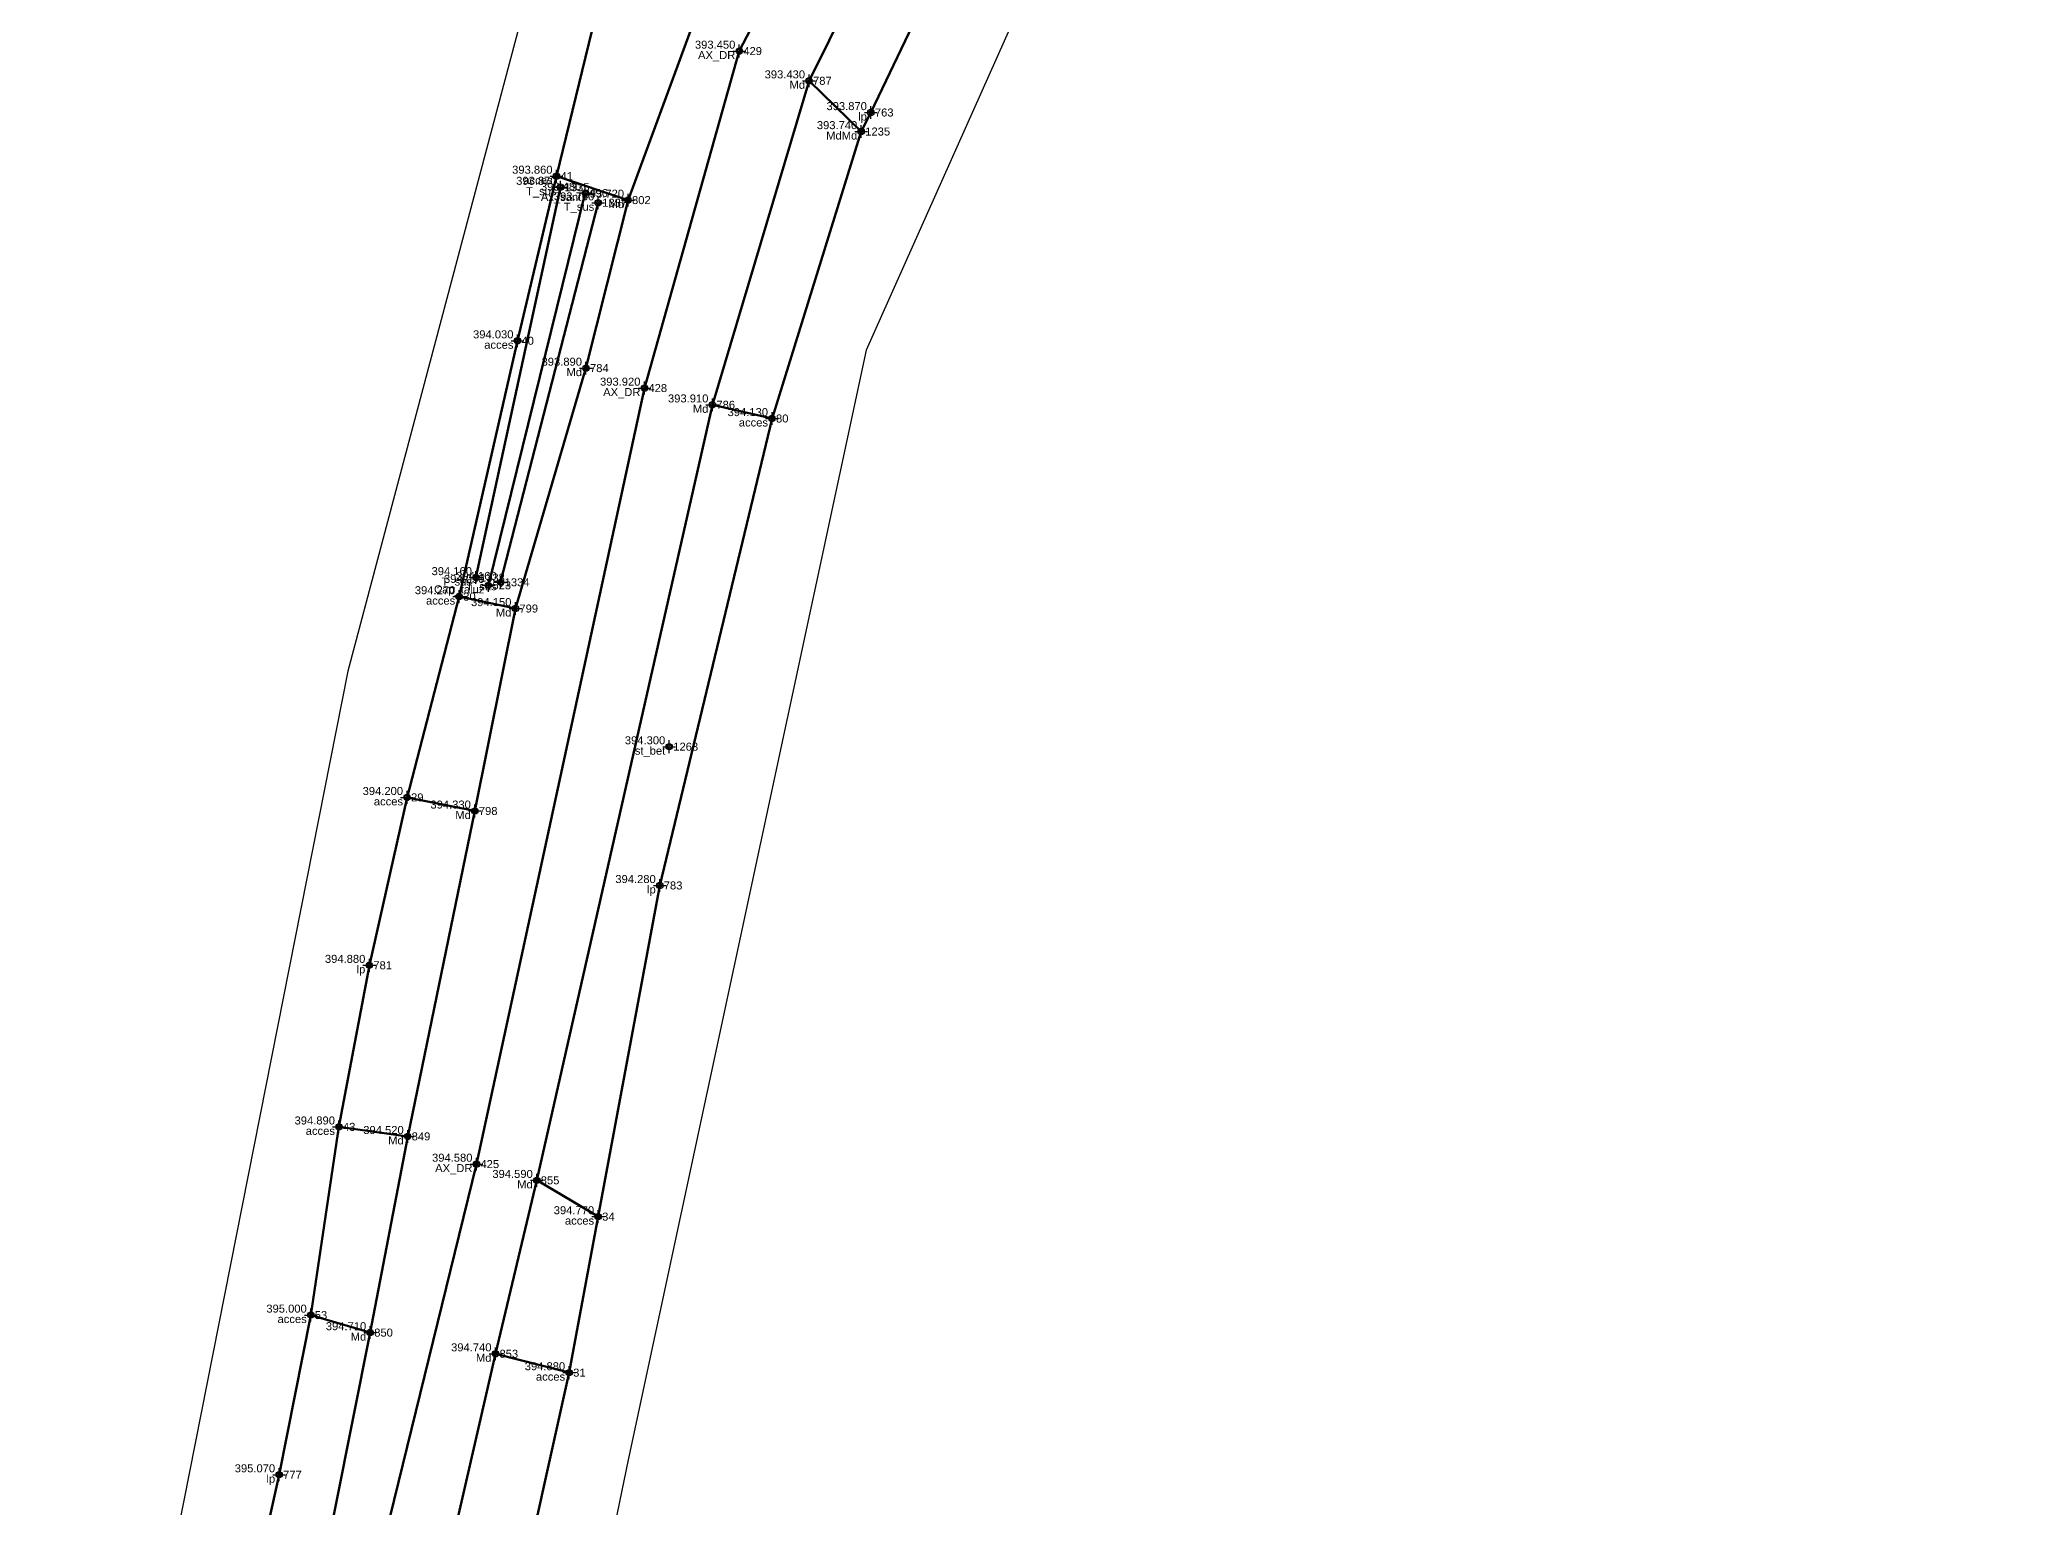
# Model space of a CAD drawing. Extents: x 396921 to 401273, y 555385 to 556691.
# Drawn here: x 400964.6 to 401026.6, y 555645.9 to 555691.7 of the extents above; entities that cross this region are included whole.
import ezdxf
from ezdxf.enums import TextEntityAlignment as Align

# ---------------------------------------------------------------- set-up
doc = ezdxf.new("R2010")
doc.units = 0
doc.header["$PDMODE"] = 34
doc.header["$PDSIZE"] = 0.2
for name, color, linetype in [('Boundary', 30, 'Continuous'), ('TOPO_CERC', 1, 'Continuous'), ('TOPO_CODE', 7, 'Continuous'), ('TOPO_ELEVATION', 7, 'Continuous'), ('TOPO_POINT_ID', 7, 'Continuous'), ('TOPO_POINTS', 7, 'Continuous'), ('TOPO_SYMBOL', 1, 'Continuous')]:
    doc.layers.add(name, color=color, linetype=linetype)
doc.layers.add('RO-LINES-LIN', color=7, linetype='Continuous', lineweight=25)
doc.styles.get("Standard").update_dxf_attribs({"font": 'arial.ttf'})

# ---------------------------------------------------------------- blocks, each defined once
blk = doc.blocks.new('PUNCTOPO')
at = {"layer": 'TOPO_CERC'}
blk.add_circle((0, 0), 0.25, dxfattribs=at)
at = {"layer": 'TOPO_SYMBOL'}
blk.add_point((0, 0), dxfattribs=at)

msp = doc.modelspace()

# ---------------------------------------------------------------- linework, layer by layer
at = {"layer": 'Boundary'}
for points in [[(400914.139, 555918.105), (400906.84, 555905.254), (400912.723, 555893.057), (400924.923, 555886.414), (400948.808, 555861.635), (400966.696, 555839.61), (400988.509, 555807.328), (400999.853, 555778.651), (401007.816, 555755.408), (401009.294, 555747.397), (400987.444, 555710.636), (400981.654, 555699.793), (400974.272, 555671.989), (400967.31, 555636.754), (400954.879, 555594.443), (400950.6, 555586.957), (400923.284, 555564.028), (400916.223, 555556.649), (400872.547, 555519.805), (400845.339, 555491.107), (400810.831, 555455.028), (400778.653, 555432.442), (400779.421, 555422.723), (400782.27, 555419.966)], [(400936.803, 555916.417), (400940.45, 555896.857), (400955.15, 555874.748), (400979.121, 555842.955), (400995.147, 555822.749), (401005.034, 555798.429), (401024.171, 555756.761), (401026.643, 555745.707), (401022.477, 555737.719), (401016.363, 555733.167), (401001.264, 555706.205), (400990.466, 555682.016), (400983.029, 555647.346), (400975.315, 555609.942)]]:
    msp.add_lwpolyline(points, dxfattribs=at)
at = {"layer": 'RO-LINES-LIN', "lineweight": 100}
for points in [[(400926.358, 555917.661, 389.16), (400924.894, 555909.885, 389.28), (400938.756, 555885.63, 389.47), (400957.891, 555860.655, 389.89), (400979.166, 555833.418, 390.33), (400989.095, 555819.7, 390.55), (400993.406, 555811.068, 390.67), (401008.031, 555776.415, 391.31), (401016.456, 555748.76, 391.64), (401014.058, 555742.784, 391.83), (401000.415, 555718.017, 392.52), (400986.501, 555691.36, 393.45), (400983.537, 555680.832, 393.92), (400978.289, 555656.588, 394.58), (400966.796, 555609.71, 395.51)], [(401009.104, 555769.218, 391.43), (401013.91, 555747.784, 391.75), (401012.577, 555743.837, 391.77), (401010.465, 555738.38, 391.88), (400999.071, 555718.832, 392.5), (400996.079, 555713.628, 392.67), (400984.974, 555691.995, 393.49), (400983.024, 555686.704, 393.72), (400981.711, 555681.455, 393.89), (400979.506, 555673.945, 394.15), (400978.239, 555667.62, 394.33), (400976.141, 555657.453, 394.52), (400974.971, 555651.324, 394.71), (400972.799, 555640.454, 395.01)], [(400972.426, 555594.351, 394.72), (400969.185, 555595.575, 394.95), (400968.063, 555597.297, 395.1), (400967.547, 555601.218, 395.33), (400967.702, 555602.313, 395.36), (400968.928, 555608.878, 395.46), (400974.661, 555632.748, 395.15), (400975.517, 555636.022, 395.06), (400978.884, 555650.663, 394.74), (400980.173, 555656.081, 394.59), (400985.66, 555680.308, 393.91), (400988.679, 555690.431, 393.43), (401001.802, 555716.899, 392.47), (401004.694, 555721.261, 392.33), (401015.435, 555741.265, 391.85), (401018.794, 555745.805, 391.64), (401023.009, 555745.64, 391.26)], [(400990.31, 555688.846, 393.74), (400990.611, 555689.44, 393.87), (401003.208, 555715.757, 392.6)], [(400984.974, 555691.995, 393.49), (400981.994, 555692.408, 393.79), (400980.791, 555687.453, 393.86), (400983.024, 555686.704, 393.72)], [(400987.522, 555679.881, 394.13), (400985.66, 555680.308, 393.91), (400988.679, 555690.431, 393.43), (400990.31, 555688.846, 393.74), (400987.522, 555679.881, 394.13)], [(400977.751, 555674.317, 394.27), (400979.57, 555682.31, 394.03), (400980.791, 555687.453, 393.86)], [(400980.917, 555687.107, 393.87), (400978.274, 555674.912, 394.16)], [(400978.662, 555674.67, 394.05), (400981.689, 555686.926, 393.48)], [(400979.045, 555674.764, 394.16), (400982.094, 555686.621, 393.76), (400982.094, 555686.621, 393.76)], [(400982.091, 555654.947, 394.77), (400984.015, 555665.293, 394.28), (400987.522, 555679.881, 394.13)], [(400978.239, 555667.62, 394.33), (400976.121, 555668.044, 394.2), (400977.751, 555674.317, 394.27), (400979.506, 555673.945, 394.15), (400978.239, 555667.62, 394.33)], [(400973.994, 555657.751, 394.89), (400974.943, 555662.799, 394.88), (400976.121, 555668.044, 394.2)], [(400974.971, 555651.324, 394.71), (400973.113, 555651.873, 395), (400973.994, 555657.751, 394.89), (400976.141, 555657.453, 394.52), (400974.971, 555651.324, 394.71)], [(400981.185, 555650.073, 394.88), (400978.884, 555650.663, 394.74), (400980.173, 555656.081, 394.59), (400982.091, 555654.947, 394.77), (400981.185, 555650.073, 394.88)], [(400970.764, 555640.751, 395.24), (400972.125, 555646.884, 395.07), (400973.113, 555651.873, 395)], [(400977.724, 555635.521, 395.06), (400979.472, 555642.342, 394.94), (400981.185, 555650.073, 394.88)]]:
    msp.add_polyline3d(points, dxfattribs=at)

# ---------------------------------------------------------------- block references
at = {"layer": 'TOPO_POINTS'}
ref = msp.add_blockref('PUNCTOPO', (400986.501, 555691.36, 393.45), dxfattribs=dict(at, xscale=0.25, yscale=0.25, zscale=0.25))
ref.add_attrib('POINT', '429', dxfattribs={"layer": 'TOPO_POINT_ID', "height": 0.25}).set_placement((400986.626, 555691.36, 393.45), align=Align.MIDDLE_LEFT)
ref.add_attrib('ELEVATION', '393.450', dxfattribs={"layer": 'TOPO_ELEVATION', "height": 0.25}).set_placement((400986.376, 555691.36, 393.45), align=Align.BOTTOM_RIGHT)
ref.add_attrib('CODE', 'AX_DR', dxfattribs={"layer": 'TOPO_CODE', "height": 0.25}).set_placement((400986.376, 555691.36, 393.45), align=Align.TOP_RIGHT)
ref = msp.add_blockref('PUNCTOPO', (400988.679, 555690.431, 393.43), dxfattribs=dict(at, xscale=0.25, yscale=0.25, zscale=0.25))
ref.add_attrib('POINT', '787', dxfattribs={"layer": 'TOPO_POINT_ID', "height": 0.25}).set_placement((400988.804, 555690.431, 393.43), align=Align.MIDDLE_LEFT)
ref.add_attrib('ELEVATION', '393.430', dxfattribs={"layer": 'TOPO_ELEVATION', "height": 0.25}).set_placement((400988.554, 555690.431, 393.43), align=Align.BOTTOM_RIGHT)
ref.add_attrib('CODE', 'Md', dxfattribs={"layer": 'TOPO_CODE', "height": 0.25}).set_placement((400988.554, 555690.431, 393.43), align=Align.TOP_RIGHT)
ref = msp.add_blockref('PUNCTOPO', (400990.611, 555689.44, 393.87), dxfattribs=dict(at, xscale=0.25, yscale=0.25, zscale=0.25))
ref.add_attrib('POINT', '763', dxfattribs={"layer": 'TOPO_POINT_ID', "height": 0.25}).set_placement((400990.736, 555689.44, 393.87), align=Align.MIDDLE_LEFT)
ref.add_attrib('ELEVATION', '393.870', dxfattribs={"layer": 'TOPO_ELEVATION', "height": 0.25}).set_placement((400990.486, 555689.44, 393.87), align=Align.BOTTOM_RIGHT)
ref.add_attrib('CODE', 'lp', dxfattribs={"layer": 'TOPO_CODE', "height": 0.25}).set_placement((400990.486, 555689.44, 393.87), align=Align.TOP_RIGHT)
ref = msp.add_blockref('PUNCTOPO', (400990.31, 555688.846, 393.74), dxfattribs=dict(at, xscale=0.25, yscale=0.25, zscale=0.25))
ref.add_attrib('POINT', '1235', dxfattribs={"layer": 'TOPO_POINT_ID', "height": 0.25}).set_placement((400990.435, 555688.846, 393.74), align=Align.MIDDLE_LEFT)
ref.add_attrib('ELEVATION', '393.740', dxfattribs={"layer": 'TOPO_ELEVATION', "height": 0.25}).set_placement((400990.185, 555688.846, 393.74), align=Align.BOTTOM_RIGHT)
ref.add_attrib('CODE', 'MdMd', dxfattribs={"layer": 'TOPO_CODE', "height": 0.25}).set_placement((400990.185, 555688.846, 393.74), align=Align.TOP_RIGHT)
ref = msp.add_blockref('PUNCTOPO', (400980.791, 555687.453, 393.86), dxfattribs=dict(at, xscale=0.25, yscale=0.25, zscale=0.25))
ref.add_attrib('POINT', '41', dxfattribs={"layer": 'TOPO_POINT_ID', "height": 0.25}).set_placement((400980.916, 555687.453, 393.86), align=Align.MIDDLE_LEFT)
ref.add_attrib('ELEVATION', '393.860', dxfattribs={"layer": 'TOPO_ELEVATION', "height": 0.25}).set_placement((400980.666, 555687.453, 393.86), align=Align.BOTTOM_RIGHT)
ref.add_attrib('CODE', 'acces', dxfattribs={"layer": 'TOPO_CODE', "height": 0.25}).set_placement((400980.666, 555687.453, 393.86), align=Align.TOP_RIGHT)
ref = msp.add_blockref('PUNCTOPO', (400980.917, 555687.107, 393.87), dxfattribs=dict(at, xscale=0.25, yscale=0.25, zscale=0.25))
ref.add_attrib('POINT', '1335', dxfattribs={"layer": 'TOPO_POINT_ID', "height": 0.25}).set_placement((400981.042, 555687.107, 393.87), align=Align.MIDDLE_LEFT)
ref.add_attrib('ELEVATION', '393.870', dxfattribs={"layer": 'TOPO_ELEVATION', "height": 0.25}).set_placement((400980.792, 555687.107, 393.87), align=Align.BOTTOM_RIGHT)
ref.add_attrib('CODE', 'T_sus', dxfattribs={"layer": 'TOPO_CODE', "height": 0.25}).set_placement((400980.792, 555687.107, 393.87), align=Align.TOP_RIGHT)
ref = msp.add_blockref('PUNCTOPO', (400981.689, 555686.926, 393.48), dxfattribs=dict(at, xscale=0.25, yscale=0.25, zscale=0.25))
ref.add_attrib('POINT', '496', dxfattribs={"layer": 'TOPO_POINT_ID', "height": 0.25}).set_placement((400981.814, 555686.926, 393.48), align=Align.MIDDLE_LEFT)
ref.add_attrib('ELEVATION', '393.480', dxfattribs={"layer": 'TOPO_ELEVATION', "height": 0.25}).set_placement((400981.564, 555686.926, 393.48), align=Align.BOTTOM_RIGHT)
ref.add_attrib('CODE', 'Ax_sant', dxfattribs={"layer": 'TOPO_CODE', "height": 0.25}).set_placement((400981.564, 555686.926, 393.48), align=Align.TOP_RIGHT)
ref = msp.add_blockref('PUNCTOPO', (400982.094, 555686.621, 393.76), dxfattribs=dict(at, xscale=0.25, yscale=0.25, zscale=0.25))
ref.add_attrib('POINT', '1337', dxfattribs={"layer": 'TOPO_POINT_ID', "height": 0.25}).set_placement((400982.219, 555686.621, 393.76), align=Align.MIDDLE_LEFT)
ref.add_attrib('ELEVATION', '393.760', dxfattribs={"layer": 'TOPO_ELEVATION', "height": 0.25}).set_placement((400981.969, 555686.621, 393.76), align=Align.BOTTOM_RIGHT)
ref.add_attrib('CODE', 'T_sus', dxfattribs={"layer": 'TOPO_CODE', "height": 0.25}).set_placement((400981.969, 555686.621, 393.76), align=Align.TOP_RIGHT)
ref = msp.add_blockref('PUNCTOPO', (400983.024, 555686.704, 393.72), dxfattribs=dict(at, xscale=0.25, yscale=0.25, zscale=0.25))
ref.add_attrib('POINT', '802', dxfattribs={"layer": 'TOPO_POINT_ID', "height": 0.25}).set_placement((400983.149, 555686.704, 393.72), align=Align.MIDDLE_LEFT)
ref.add_attrib('ELEVATION', '393.720', dxfattribs={"layer": 'TOPO_ELEVATION', "height": 0.25}).set_placement((400982.899, 555686.704, 393.72), align=Align.BOTTOM_RIGHT)
ref.add_attrib('CODE', 'Md', dxfattribs={"layer": 'TOPO_CODE', "height": 0.25}).set_placement((400982.899, 555686.704, 393.72), align=Align.TOP_RIGHT)
ref = msp.add_blockref('PUNCTOPO', (400979.57, 555682.31, 394.03), dxfattribs=dict(at, xscale=0.25, yscale=0.25, zscale=0.25))
ref.add_attrib('POINT', '40', dxfattribs={"layer": 'TOPO_POINT_ID', "height": 0.25}).set_placement((400979.695, 555682.31, 394.03), align=Align.MIDDLE_LEFT)
ref.add_attrib('ELEVATION', '394.030', dxfattribs={"layer": 'TOPO_ELEVATION', "height": 0.25}).set_placement((400979.445, 555682.31, 394.03), align=Align.BOTTOM_RIGHT)
ref.add_attrib('CODE', 'acces', dxfattribs={"layer": 'TOPO_CODE', "height": 0.25}).set_placement((400979.445, 555682.31, 394.03), align=Align.TOP_RIGHT)
ref = msp.add_blockref('PUNCTOPO', (400981.711, 555681.455, 393.89), dxfattribs=dict(at, xscale=0.25, yscale=0.25, zscale=0.25))
ref.add_attrib('POINT', '784', dxfattribs={"layer": 'TOPO_POINT_ID', "height": 0.25}).set_placement((400981.836, 555681.455, 393.89), align=Align.MIDDLE_LEFT)
ref.add_attrib('ELEVATION', '393.890', dxfattribs={"layer": 'TOPO_ELEVATION', "height": 0.25}).set_placement((400981.586, 555681.455, 393.89), align=Align.BOTTOM_RIGHT)
ref.add_attrib('CODE', 'Md', dxfattribs={"layer": 'TOPO_CODE', "height": 0.25}).set_placement((400981.586, 555681.455, 393.89), align=Align.TOP_RIGHT)
ref = msp.add_blockref('PUNCTOPO', (400983.537, 555680.832, 393.92), dxfattribs=dict(at, xscale=0.25, yscale=0.25, zscale=0.25))
ref.add_attrib('POINT', '428', dxfattribs={"layer": 'TOPO_POINT_ID', "height": 0.25}).set_placement((400983.662, 555680.832, 393.92), align=Align.MIDDLE_LEFT)
ref.add_attrib('ELEVATION', '393.920', dxfattribs={"layer": 'TOPO_ELEVATION', "height": 0.25}).set_placement((400983.412, 555680.832, 393.92), align=Align.BOTTOM_RIGHT)
ref.add_attrib('CODE', 'AX_DR', dxfattribs={"layer": 'TOPO_CODE', "height": 0.25}).set_placement((400983.412, 555680.832, 393.92), align=Align.TOP_RIGHT)
ref = msp.add_blockref('PUNCTOPO', (400985.66, 555680.308, 393.91), dxfattribs=dict(at, xscale=0.25, yscale=0.25, zscale=0.25))
ref.add_attrib('POINT', '786', dxfattribs={"layer": 'TOPO_POINT_ID', "height": 0.25}).set_placement((400985.785, 555680.308, 393.91), align=Align.MIDDLE_LEFT)
ref.add_attrib('ELEVATION', '393.910', dxfattribs={"layer": 'TOPO_ELEVATION', "height": 0.25}).set_placement((400985.535, 555680.308, 393.91), align=Align.BOTTOM_RIGHT)
ref.add_attrib('CODE', 'Md', dxfattribs={"layer": 'TOPO_CODE', "height": 0.25}).set_placement((400985.535, 555680.308, 393.91), align=Align.TOP_RIGHT)
ref = msp.add_blockref('PUNCTOPO', (400987.522, 555679.881, 394.13), dxfattribs=dict(at, xscale=0.25, yscale=0.25, zscale=0.25))
ref.add_attrib('POINT', '80', dxfattribs={"layer": 'TOPO_POINT_ID', "height": 0.25}).set_placement((400987.647, 555679.881, 394.13), align=Align.MIDDLE_LEFT)
ref.add_attrib('ELEVATION', '394.130', dxfattribs={"layer": 'TOPO_ELEVATION', "height": 0.25}).set_placement((400987.397, 555679.881, 394.13), align=Align.BOTTOM_RIGHT)
ref.add_attrib('CODE', 'acces', dxfattribs={"layer": 'TOPO_CODE', "height": 0.25}).set_placement((400987.397, 555679.881, 394.13), align=Align.TOP_RIGHT)
ref = msp.add_blockref('PUNCTOPO', (400978.274, 555674.912, 394.16), dxfattribs=dict(at, xscale=0.25, yscale=0.25, zscale=0.25))
ref.add_attrib('POINT', '1333', dxfattribs={"layer": 'TOPO_POINT_ID', "height": 0.25}).set_placement((400978.399, 555674.912, 394.16), align=Align.MIDDLE_LEFT)
ref.add_attrib('ELEVATION', '394.160', dxfattribs={"layer": 'TOPO_ELEVATION', "height": 0.25}).set_placement((400978.149, 555674.912, 394.16), align=Align.BOTTOM_RIGHT)
ref.add_attrib('CODE', 'T_sus', dxfattribs={"layer": 'TOPO_CODE', "height": 0.25}).set_placement((400978.149, 555674.912, 394.16), align=Align.TOP_RIGHT)
ref = msp.add_blockref('PUNCTOPO', (400978.662, 555674.67, 394.05), dxfattribs=dict(at, xscale=0.25, yscale=0.25, zscale=0.25))
ref.add_attrib('POINT', '523', dxfattribs={"layer": 'TOPO_POINT_ID', "height": 0.25}).set_placement((400978.787, 555674.67, 394.05), align=Align.MIDDLE_LEFT)
ref.add_attrib('ELEVATION', '394.050', dxfattribs={"layer": 'TOPO_ELEVATION', "height": 0.25}).set_placement((400978.537, 555674.67, 394.05), align=Align.BOTTOM_RIGHT)
ref.add_attrib('CODE', 'Cap_taluz', dxfattribs={"layer": 'TOPO_CODE', "height": 0.25}).set_placement((400978.537, 555674.67, 394.05), align=Align.TOP_RIGHT)
ref = msp.add_blockref('PUNCTOPO', (400979.045, 555674.764, 394.16), dxfattribs=dict(at, xscale=0.25, yscale=0.25, zscale=0.25))
ref.add_attrib('POINT', '1334', dxfattribs={"layer": 'TOPO_POINT_ID', "height": 0.25}).set_placement((400979.17, 555674.764, 394.16), align=Align.MIDDLE_LEFT)
ref.add_attrib('ELEVATION', '394.160', dxfattribs={"layer": 'TOPO_ELEVATION', "height": 0.25}).set_placement((400978.92, 555674.764, 394.16), align=Align.BOTTOM_RIGHT)
ref.add_attrib('CODE', 'T_sus', dxfattribs={"layer": 'TOPO_CODE', "height": 0.25}).set_placement((400978.92, 555674.764, 394.16), align=Align.TOP_RIGHT)
ref = msp.add_blockref('PUNCTOPO', (400977.751, 555674.317, 394.27), dxfattribs=dict(at, xscale=0.25, yscale=0.25, zscale=0.25))
ref.add_attrib('POINT', '30', dxfattribs={"layer": 'TOPO_POINT_ID', "height": 0.25}).set_placement((400977.876, 555674.317, 394.27), align=Align.MIDDLE_LEFT)
ref.add_attrib('ELEVATION', '394.270', dxfattribs={"layer": 'TOPO_ELEVATION', "height": 0.25}).set_placement((400977.626, 555674.317, 394.27), align=Align.BOTTOM_RIGHT)
ref.add_attrib('CODE', 'acces', dxfattribs={"layer": 'TOPO_CODE', "height": 0.25}).set_placement((400977.626, 555674.317, 394.27), align=Align.TOP_RIGHT)
ref = msp.add_blockref('PUNCTOPO', (400979.506, 555673.945, 394.15), dxfattribs=dict(at, xscale=0.25, yscale=0.25, zscale=0.25))
ref.add_attrib('POINT', '799', dxfattribs={"layer": 'TOPO_POINT_ID', "height": 0.25}).set_placement((400979.631, 555673.945, 394.15), align=Align.MIDDLE_LEFT)
ref.add_attrib('ELEVATION', '394.150', dxfattribs={"layer": 'TOPO_ELEVATION', "height": 0.25}).set_placement((400979.381, 555673.945, 394.15), align=Align.BOTTOM_RIGHT)
ref.add_attrib('CODE', 'Md', dxfattribs={"layer": 'TOPO_CODE', "height": 0.25}).set_placement((400979.381, 555673.945, 394.15), align=Align.TOP_RIGHT)
ref = msp.add_blockref('PUNCTOPO', (400984.312, 555669.628, 394.3), dxfattribs=dict(at, xscale=0.25, yscale=0.25, zscale=0.25))
ref.add_attrib('POINT', '1268', dxfattribs={"layer": 'TOPO_POINT_ID', "height": 0.25}).set_placement((400984.437, 555669.628, 394.3), align=Align.MIDDLE_LEFT)
ref.add_attrib('ELEVATION', '394.300', dxfattribs={"layer": 'TOPO_ELEVATION', "height": 0.25}).set_placement((400984.187, 555669.628, 394.3), align=Align.BOTTOM_RIGHT)
ref.add_attrib('CODE', 'st_bet', dxfattribs={"layer": 'TOPO_CODE', "height": 0.25}).set_placement((400984.187, 555669.628, 394.3), align=Align.TOP_RIGHT)
ref = msp.add_blockref('PUNCTOPO', (400976.121, 555668.044, 394.2), dxfattribs=dict(at, xscale=0.25, yscale=0.25, zscale=0.25))
ref.add_attrib('POINT', '29', dxfattribs={"layer": 'TOPO_POINT_ID', "height": 0.25}).set_placement((400976.246, 555668.044, 394.2), align=Align.MIDDLE_LEFT)
ref.add_attrib('ELEVATION', '394.200', dxfattribs={"layer": 'TOPO_ELEVATION', "height": 0.25}).set_placement((400975.996, 555668.044, 394.2), align=Align.BOTTOM_RIGHT)
ref.add_attrib('CODE', 'acces', dxfattribs={"layer": 'TOPO_CODE', "height": 0.25}).set_placement((400975.996, 555668.044, 394.2), align=Align.TOP_RIGHT)
ref = msp.add_blockref('PUNCTOPO', (400978.239, 555667.62, 394.33), dxfattribs=dict(at, xscale=0.25, yscale=0.25, zscale=0.25))
ref.add_attrib('POINT', '798', dxfattribs={"layer": 'TOPO_POINT_ID', "height": 0.25}).set_placement((400978.364, 555667.62, 394.33), align=Align.MIDDLE_LEFT)
ref.add_attrib('ELEVATION', '394.330', dxfattribs={"layer": 'TOPO_ELEVATION', "height": 0.25}).set_placement((400978.114, 555667.62, 394.33), align=Align.BOTTOM_RIGHT)
ref.add_attrib('CODE', 'Md', dxfattribs={"layer": 'TOPO_CODE', "height": 0.25}).set_placement((400978.114, 555667.62, 394.33), align=Align.TOP_RIGHT)
ref = msp.add_blockref('PUNCTOPO', (400984.015, 555665.293, 394.28), dxfattribs=dict(at, xscale=0.25, yscale=0.25, zscale=0.25))
ref.add_attrib('POINT', '783', dxfattribs={"layer": 'TOPO_POINT_ID', "height": 0.25}).set_placement((400984.14, 555665.293, 394.28), align=Align.MIDDLE_LEFT)
ref.add_attrib('ELEVATION', '394.280', dxfattribs={"layer": 'TOPO_ELEVATION', "height": 0.25}).set_placement((400983.89, 555665.293, 394.28), align=Align.BOTTOM_RIGHT)
ref.add_attrib('CODE', 'lp', dxfattribs={"layer": 'TOPO_CODE', "height": 0.25}).set_placement((400983.89, 555665.293, 394.28), align=Align.TOP_RIGHT)
ref = msp.add_blockref('PUNCTOPO', (400974.943, 555662.799, 394.88), dxfattribs=dict(at, xscale=0.25, yscale=0.25, zscale=0.25))
ref.add_attrib('POINT', '781', dxfattribs={"layer": 'TOPO_POINT_ID', "height": 0.25}).set_placement((400975.068, 555662.799, 394.88), align=Align.MIDDLE_LEFT)
ref.add_attrib('ELEVATION', '394.880', dxfattribs={"layer": 'TOPO_ELEVATION', "height": 0.25}).set_placement((400974.818, 555662.799, 394.88), align=Align.BOTTOM_RIGHT)
ref.add_attrib('CODE', 'lp', dxfattribs={"layer": 'TOPO_CODE', "height": 0.25}).set_placement((400974.818, 555662.799, 394.88), align=Align.TOP_RIGHT)
ref = msp.add_blockref('PUNCTOPO', (400973.994, 555657.751, 394.89), dxfattribs=dict(at, xscale=0.25, yscale=0.25, zscale=0.25))
ref.add_attrib('POINT', '43', dxfattribs={"layer": 'TOPO_POINT_ID', "height": 0.25}).set_placement((400974.119, 555657.751, 394.89), align=Align.MIDDLE_LEFT)
ref.add_attrib('ELEVATION', '394.890', dxfattribs={"layer": 'TOPO_ELEVATION', "height": 0.25}).set_placement((400973.869, 555657.751, 394.89), align=Align.BOTTOM_RIGHT)
ref.add_attrib('CODE', 'acces', dxfattribs={"layer": 'TOPO_CODE', "height": 0.25}).set_placement((400973.869, 555657.751, 394.89), align=Align.TOP_RIGHT)
ref = msp.add_blockref('PUNCTOPO', (400976.141, 555657.453, 394.52), dxfattribs=dict(at, xscale=0.25, yscale=0.25, zscale=0.25))
ref.add_attrib('POINT', '849', dxfattribs={"layer": 'TOPO_POINT_ID', "height": 0.25}).set_placement((400976.266, 555657.453, 394.52), align=Align.MIDDLE_LEFT)
ref.add_attrib('ELEVATION', '394.520', dxfattribs={"layer": 'TOPO_ELEVATION', "height": 0.25}).set_placement((400976.016, 555657.453, 394.52), align=Align.BOTTOM_RIGHT)
ref.add_attrib('CODE', 'Md', dxfattribs={"layer": 'TOPO_CODE', "height": 0.25}).set_placement((400976.016, 555657.453, 394.52), align=Align.TOP_RIGHT)
ref = msp.add_blockref('PUNCTOPO', (400978.289, 555656.588, 394.58), dxfattribs=dict(at, xscale=0.25, yscale=0.25, zscale=0.25))
ref.add_attrib('POINT', '425', dxfattribs={"layer": 'TOPO_POINT_ID', "height": 0.25}).set_placement((400978.414, 555656.588, 394.58), align=Align.MIDDLE_LEFT)
ref.add_attrib('ELEVATION', '394.580', dxfattribs={"layer": 'TOPO_ELEVATION', "height": 0.25}).set_placement((400978.164, 555656.588, 394.58), align=Align.BOTTOM_RIGHT)
ref.add_attrib('CODE', 'AX_DR', dxfattribs={"layer": 'TOPO_CODE', "height": 0.25}).set_placement((400978.164, 555656.588, 394.58), align=Align.TOP_RIGHT)
ref = msp.add_blockref('PUNCTOPO', (400980.173, 555656.081, 394.59), dxfattribs=dict(at, xscale=0.25, yscale=0.25, zscale=0.25))
ref.add_attrib('POINT', '855', dxfattribs={"layer": 'TOPO_POINT_ID', "height": 0.25}).set_placement((400980.298, 555656.081, 394.59), align=Align.MIDDLE_LEFT)
ref.add_attrib('ELEVATION', '394.590', dxfattribs={"layer": 'TOPO_ELEVATION', "height": 0.25}).set_placement((400980.048, 555656.081, 394.59), align=Align.BOTTOM_RIGHT)
ref.add_attrib('CODE', 'Md', dxfattribs={"layer": 'TOPO_CODE', "height": 0.25}).set_placement((400980.048, 555656.081, 394.59), align=Align.TOP_RIGHT)
ref = msp.add_blockref('PUNCTOPO', (400982.091, 555654.947, 394.77), dxfattribs=dict(at, xscale=0.25, yscale=0.25, zscale=0.25))
ref.add_attrib('POINT', '34', dxfattribs={"layer": 'TOPO_POINT_ID', "height": 0.25}).set_placement((400982.216, 555654.947, 394.77), align=Align.MIDDLE_LEFT)
ref.add_attrib('ELEVATION', '394.770', dxfattribs={"layer": 'TOPO_ELEVATION', "height": 0.25}).set_placement((400981.966, 555654.947, 394.77), align=Align.BOTTOM_RIGHT)
ref.add_attrib('CODE', 'acces', dxfattribs={"layer": 'TOPO_CODE', "height": 0.25}).set_placement((400981.966, 555654.947, 394.77), align=Align.TOP_RIGHT)
ref = msp.add_blockref('PUNCTOPO', (400973.113, 555651.873, 395), dxfattribs=dict(at, xscale=0.25, yscale=0.25, zscale=0.25))
ref.add_attrib('POINT', '53', dxfattribs={"layer": 'TOPO_POINT_ID', "height": 0.25}).set_placement((400973.238, 555651.873, 395), align=Align.MIDDLE_LEFT)
ref.add_attrib('ELEVATION', '395.000', dxfattribs={"layer": 'TOPO_ELEVATION', "height": 0.25}).set_placement((400972.988, 555651.873, 395), align=Align.BOTTOM_RIGHT)
ref.add_attrib('CODE', 'acces', dxfattribs={"layer": 'TOPO_CODE', "height": 0.25}).set_placement((400972.988, 555651.873, 395), align=Align.TOP_RIGHT)
ref = msp.add_blockref('PUNCTOPO', (400974.971, 555651.324, 394.71), dxfattribs=dict(at, xscale=0.25, yscale=0.25, zscale=0.25))
ref.add_attrib('POINT', '850', dxfattribs={"layer": 'TOPO_POINT_ID', "height": 0.25}).set_placement((400975.096, 555651.324, 394.71), align=Align.MIDDLE_LEFT)
ref.add_attrib('ELEVATION', '394.710', dxfattribs={"layer": 'TOPO_ELEVATION', "height": 0.25}).set_placement((400974.846, 555651.324, 394.71), align=Align.BOTTOM_RIGHT)
ref.add_attrib('CODE', 'Md', dxfattribs={"layer": 'TOPO_CODE', "height": 0.25}).set_placement((400974.846, 555651.324, 394.71), align=Align.TOP_RIGHT)
ref = msp.add_blockref('PUNCTOPO', (400978.884, 555650.663, 394.74), dxfattribs=dict(at, xscale=0.25, yscale=0.25, zscale=0.25))
ref.add_attrib('POINT', '853', dxfattribs={"layer": 'TOPO_POINT_ID', "height": 0.25}).set_placement((400979.009, 555650.663, 394.74), align=Align.MIDDLE_LEFT)
ref.add_attrib('ELEVATION', '394.740', dxfattribs={"layer": 'TOPO_ELEVATION', "height": 0.25}).set_placement((400978.759, 555650.663, 394.74), align=Align.BOTTOM_RIGHT)
ref.add_attrib('CODE', 'Md', dxfattribs={"layer": 'TOPO_CODE', "height": 0.25}).set_placement((400978.759, 555650.663, 394.74), align=Align.TOP_RIGHT)
ref = msp.add_blockref('PUNCTOPO', (400981.185, 555650.073, 394.88), dxfattribs=dict(at, xscale=0.25, yscale=0.25, zscale=0.25))
ref.add_attrib('POINT', '31', dxfattribs={"layer": 'TOPO_POINT_ID', "height": 0.25}).set_placement((400981.31, 555650.073, 394.88), align=Align.MIDDLE_LEFT)
ref.add_attrib('ELEVATION', '394.880', dxfattribs={"layer": 'TOPO_ELEVATION', "height": 0.25}).set_placement((400981.06, 555650.073, 394.88), align=Align.BOTTOM_RIGHT)
ref.add_attrib('CODE', 'acces', dxfattribs={"layer": 'TOPO_CODE', "height": 0.25}).set_placement((400981.06, 555650.073, 394.88), align=Align.TOP_RIGHT)
ref = msp.add_blockref('PUNCTOPO', (400972.125, 555646.884, 395.07), dxfattribs=dict(at, xscale=0.25, yscale=0.25, zscale=0.25))
ref.add_attrib('POINT', '777', dxfattribs={"layer": 'TOPO_POINT_ID', "height": 0.25}).set_placement((400972.25, 555646.884, 395.07), align=Align.MIDDLE_LEFT)
ref.add_attrib('ELEVATION', '395.070', dxfattribs={"layer": 'TOPO_ELEVATION', "height": 0.25}).set_placement((400972, 555646.884, 395.07), align=Align.BOTTOM_RIGHT)
ref.add_attrib('CODE', 'lp', dxfattribs={"layer": 'TOPO_CODE', "height": 0.25}).set_placement((400972, 555646.884, 395.07), align=Align.TOP_RIGHT)

doc.saveas('drawing.dxf')
